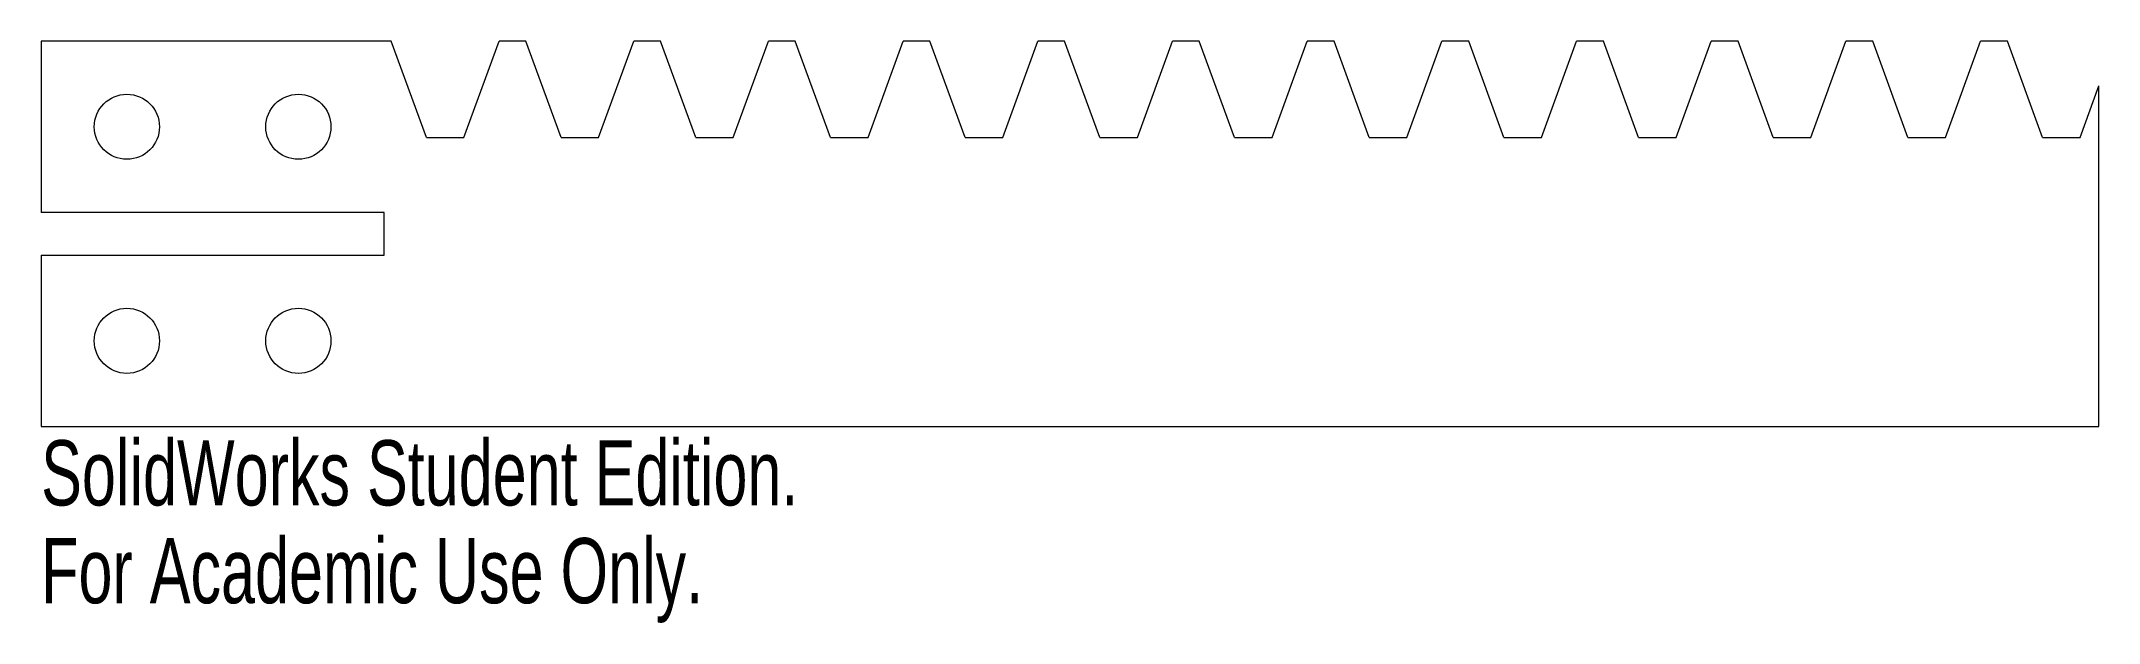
# Model space of a CAD drawing. Header units: inches. Extents: x 0 to 6, y -0.57 to 1.12.
import ezdxf

# ---------------------------------------------------------------- set-up
doc = ezdxf.new("R2010")
doc.units = ezdxf.units.IN
doc.header["$MEASUREMENT"] = 0
doc.styles.add('SLDTEXTSTYLE0', font='TXT', dxfattribs={"width": 0.7})

msp = doc.modelspace()

# ---------------------------------------------------------------- linework, layer by layer
at = {"color": 7, "linetype": 'Continuous', "lineweight": 15}
for p, q in [((1.0209, 1.125), (0, 1.125)), ((0, 1.125), (0, 0.625)), ((1.1233, 0.8438), (1.0209, 1.125)), ((1.2329, 0.8438), (1.3353, 1.125)), ((1.4136, 1.125), (1.3353, 1.125)), ((1.516, 0.8438), (1.4136, 1.125)), ((1.6256, 0.8438), (1.728, 1.125)), ((1.8063, 1.125), (1.728, 1.125)), ((1.9087, 0.8438), (1.8063, 1.125)), ((2.0183, 0.8438), (2.1207, 1.125)), ((2.199, 1.125), (2.1207, 1.125)), ((2.3014, 0.8438), (2.199, 1.125)), ((2.411, 0.8438), (2.5134, 1.125)), ((2.5917, 1.125), (2.5134, 1.125)), ((2.6941, 0.8438), (2.5917, 1.125)), ((2.8037, 0.8438), (2.9061, 1.125)), ((2.9844, 1.125), (2.9061, 1.125)), ((3.0868, 0.8438), (2.9844, 1.125)), ((3.1964, 0.8438), (3.2988, 1.125)), ((3.3771, 1.125), (3.2988, 1.125)), ((3.4795, 0.8438), (3.3771, 1.125)), ((3.5891, 0.8438), (3.6915, 1.125)), ((3.7698, 1.125), (3.6915, 1.125)), ((3.8722, 0.8438), (3.7698, 1.125)), ((3.9818, 0.8438), (4.0842, 1.125)), ((4.1625, 1.125), (4.0842, 1.125)), ((4.2649, 0.8438), (4.1625, 1.125)), ((4.3745, 0.8438), (4.4769, 1.125)), ((4.5552, 1.125), (4.4769, 1.125)), ((4.6576, 0.8438), (4.5552, 1.125)), ((4.7672, 0.8438), (4.8696, 1.125)), ((4.9479, 1.125), (4.8696, 1.125)), ((5.0503, 0.8438), (4.9479, 1.125)), ((5.1599, 0.8438), (5.2623, 1.125)), ((5.3406, 1.125), (5.2623, 1.125)), ((5.443, 0.8438), (5.3406, 1.125)), ((5.5526, 0.8438), (5.655, 1.125)), ((5.7333, 1.125), (5.655, 1.125)), ((5.8357, 0.8438), (5.7333, 1.125)), ((5.9453, 0.8438), (6, 0.9941)), ((6, 0), (6, 0.9941)), ((1.1233, 0.8438), (1.2329, 0.8438)), ((1.516, 0.8438), (1.6256, 0.8438)), ((1.9087, 0.8438), (2.0183, 0.8438)), ((2.3014, 0.8438), (2.411, 0.8438)), ((2.6941, 0.8438), (2.8037, 0.8438)), ((3.0868, 0.8438), (3.1964, 0.8438)), ((3.4795, 0.8438), (3.5891, 0.8438)), ((3.8722, 0.8438), (3.9818, 0.8438)), ((4.2649, 0.8438), (4.3745, 0.8438)), ((4.6576, 0.8438), (4.7672, 0.8438)), ((5.0503, 0.8438), (5.1599, 0.8438)), ((5.443, 0.8438), (5.5526, 0.8438)), ((5.8357, 0.8438), (5.9453, 0.8438)), ((1, 0.625), (0, 0.625)), ((1, 0.5), (1, 0.625)), ((0, 0.5), (1, 0.5)), ((0, 0.5), (0, 0)), ((0, 0), (6, 0))]:
    msp.add_line(p, q, dxfattribs=at)
for centre in [(0.25, 0.875), (0.75, 0.875), (0.25, 0.25), (0.75, 0.25)]:
    msp.add_circle(centre, 0.095, dxfattribs=at)

# ---------------------------------------------------------------- texts
at = {"color": 7, "linetype": 'Continuous', "char_height": 0.1903, "attachment_point": 1, "style": 'SLDTEXTSTYLE0'}
for s, insert in [('SolidWorks Student Edition.', (0, -0.0401)), ('For Academic Use Only.', (0, -0.3256))]:
    msp.add_mtext(s, dxfattribs=dict(at, insert=insert))

doc.saveas('drawing.dxf')
